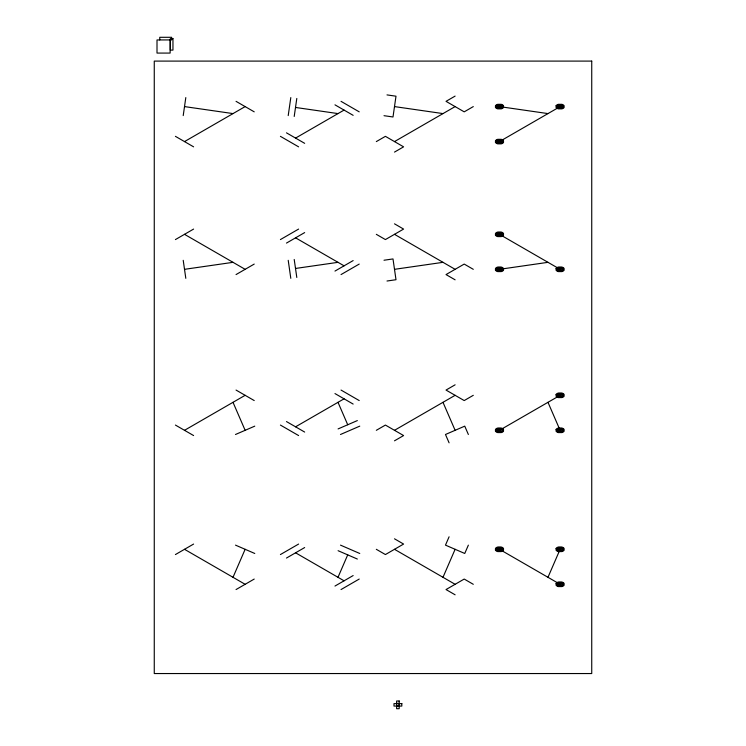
<?xml version="1.0" encoding="UTF-8"?>
<svg xmlns="http://www.w3.org/2000/svg" width="746" height="746" viewBox="0 0 746 746"><rect width="100%" height="100%" fill="white"/><g stroke="black" fill="none" stroke-linecap="round" stroke-linejoin="round"><path stroke-width="1.12" d="M183.218 115.593L185.81 97.586M288.217 115.593L290.8 97.586M294.213 116.46L296.805 98.453M233.013 577.301L245.136 549.308M338.003 577.301L347.72 554.865M449.092 536.794L445.483 545.13L464.749 553.476L468.367 545.139M442.993 577.301L455.116 549.308M547.984 577.301L560.106 549.308M184.514 141.591L245.136 106.594M295.575 138.085L344.065 110.091M175.422 239.578L193.606 229.078M376.32 141.591L385.412 136.341L403.595 146.841L394.503 152.091M455.116 96.094L446.024 101.344L464.208 111.844L473.3 106.594M394.503 141.591L455.116 106.594M280.412 239.578L298.605 229.078M286.473 243.084L304.666 232.584M236.044 274.575L254.227 264.075M499.494 141.591L560.106 106.594M334.973 271.078L353.156 260.578M341.034 274.575L359.218 264.075M184.514 430.311L245.136 395.315M295.575 426.815L344.065 398.821M376.32 430.311L385.412 425.071L403.595 435.561L394.503 440.811M455.116 384.815L446.024 390.065L464.208 400.565L473.3 395.315M175.422 554.558L193.606 544.058M394.503 430.311L455.116 395.315M280.412 554.558L298.605 544.058M499.494 430.311L560.106 395.315M286.473 558.055L304.666 547.555M236.044 589.554L254.227 579.055M334.973 586.058L353.156 575.558M341.034 589.554L359.218 579.055M235.503 434.489L254.768 426.143M338.087 428.922L357.353 420.585M340.493 434.489L359.759 426.143M184.514 269.325L233.013 262.331M295.509 268.457L338.003 262.331M384.004 260.233L393.002 258.937L395.995 279.722L386.997 281.018M394.503 269.325L442.993 262.331M499.494 269.325L547.984 262.331M396.62 703.45L399.194 703.45M396.62 706.238L399.194 706.238M499.494 106.594L547.984 113.588M386.997 94.901L395.995 96.197L393.002 116.982L384.004 115.686M394.503 106.594L442.993 113.588M295.509 107.452L338.003 113.588M184.514 106.594L233.013 113.588M340.493 545.13L359.759 553.476M338.087 550.697L357.353 559.043M235.503 545.13L254.768 553.476M341.034 101.344L359.218 111.844M334.973 104.841L353.156 115.341M499.494 234.328L560.106 269.325M236.044 101.344L254.227 111.844M286.473 132.835L304.666 143.335M280.412 136.341L298.605 146.841M394.503 223.828L403.595 229.078L385.412 239.578L376.32 234.328M473.3 269.325L464.208 264.075L446.024 274.575L455.116 279.825M394.503 234.328L455.116 269.325M175.422 136.341L193.606 146.841M295.575 237.834L344.065 265.828M184.514 234.328L245.136 269.325M341.034 390.065L359.218 400.565M334.973 393.571L353.156 404.071M236.044 390.065L254.227 400.565M286.473 421.565L304.666 432.065M499.494 549.308L560.106 584.304M280.412 425.071L298.605 435.561M394.503 538.808L403.595 544.058L385.412 554.558L376.32 549.308M473.3 584.304L464.208 579.055L446.024 589.554L455.116 594.804M394.503 549.308L455.116 584.304M175.422 425.071L193.606 435.561M295.575 552.805L344.065 580.808M184.514 549.308L245.136 584.304M547.984 402.318L560.106 430.311M468.367 434.489L464.749 426.143L445.483 434.489L449.092 442.835M442.993 402.318L455.116 430.311M338.003 402.318L347.72 424.754M233.013 402.318L245.136 430.311M294.213 259.459L296.805 277.465M288.217 260.317L290.8 278.333M183.218 260.317L185.81 278.333M399.241 703.609L399.241 706.08M170.135 39.958L170.135 53.078L157.005 53.078L157.005 39.958L171.655 39.92L171.655 37.3L159.756 37.3L159.756 39.92M495.484 105.727L495.428 107.396A3.32 3.32 0 0 0 496.463 108.338A4.896 4.896 0 0 0 497.768 108.86L501.209 108.86A4.896 4.896 0 0 0 502.524 108.338A3.124 3.124 0 0 0 503.503 107.452L503.503 105.727A3.124 3.124 0 0 0 502.524 104.841A4.896 4.896 0 0 0 501.209 104.319L497.768 104.319A4.896 4.896 0 0 0 496.463 104.841A3.124 3.124 0 0 0 495.484 105.727M496.286 105.895L496.239 107.237A2.658 2.658 0 0 0 497.069 107.993A3.917 3.917 0 0 0 498.114 108.403L500.874 108.403A3.917 3.917 0 0 0 501.918 107.993A2.499 2.499 0 0 0 502.701 107.284L502.701 105.895A2.499 2.499 0 0 0 501.918 105.186A3.917 3.917 0 0 0 500.874 104.776L498.114 104.776A3.917 3.917 0 0 0 497.069 105.186A2.499 2.499 0 0 0 496.286 105.895M497.088 106.072L497.05 107.079A1.996 1.996 0 0 0 497.675 107.638A2.937 2.937 0 0 0 498.459 107.956L500.529 107.956A2.937 2.937 0 0 0 501.312 107.638A1.874 1.874 0 0 0 501.899 107.107L501.899 106.072A1.874 1.874 0 0 0 501.312 105.54A2.937 2.937 0 0 0 500.529 105.223L498.459 105.223A2.937 2.937 0 0 0 497.675 105.54A1.874 1.874 0 0 0 497.088 106.072M497.89 106.249C499.848 110.352 503.018 103.582 497.89 106.249M498.692 106.417C499.671 108.468 501.256 105.083 498.692 106.417M495.484 140.724L495.428 142.402A3.32 3.32 0 0 0 496.463 143.335A4.896 4.896 0 0 0 497.768 143.857L501.209 143.857A4.896 4.896 0 0 0 502.524 143.335A3.124 3.124 0 0 0 503.503 142.449L503.503 140.724A3.124 3.124 0 0 0 502.524 139.838A4.896 4.896 0 0 0 501.209 139.316L497.768 139.316A4.896 4.896 0 0 0 496.463 139.838A3.124 3.124 0 0 0 495.484 140.724M496.286 140.901L496.239 142.234A2.658 2.658 0 0 0 497.069 142.99A3.917 3.917 0 0 0 498.114 143.409L500.874 143.409A3.917 3.917 0 0 0 501.918 142.99A2.499 2.499 0 0 0 502.701 142.281L502.701 140.901A2.499 2.499 0 0 0 501.918 140.192A3.917 3.917 0 0 0 500.874 139.772L498.114 139.772A3.917 3.917 0 0 0 497.069 140.192A2.499 2.499 0 0 0 496.286 140.901M497.088 141.069L497.05 142.076A1.996 1.996 0 0 0 497.675 142.635A2.937 2.937 0 0 0 498.459 142.952L500.529 142.952A2.937 2.937 0 0 0 501.312 142.635A1.874 1.874 0 0 0 501.899 142.104L501.899 141.069A1.874 1.874 0 0 0 501.312 140.537A2.937 2.937 0 0 0 500.529 140.22L498.459 140.22A2.937 2.937 0 0 0 497.675 140.537A1.874 1.874 0 0 0 497.088 141.069M497.89 141.246C499.848 145.349 503.018 138.579 497.89 141.246M498.692 141.414C499.671 143.465 501.256 140.08 498.692 141.414M495.484 233.47L495.428 235.139A3.32 3.32 0 0 0 496.463 236.081A4.896 4.896 0 0 0 497.768 236.603L501.209 236.603A4.896 4.896 0 0 0 502.524 236.081A3.124 3.124 0 0 0 503.503 235.195L503.503 233.47A3.124 3.124 0 0 0 502.524 232.584A4.896 4.896 0 0 0 501.209 232.062L497.768 232.062A4.896 4.896 0 0 0 496.463 232.584A3.124 3.124 0 0 0 495.484 233.47M496.286 233.638L496.239 234.981A2.658 2.658 0 0 0 497.069 235.727A3.917 3.917 0 0 0 498.114 236.146L500.874 236.146A3.917 3.917 0 0 0 501.918 235.727A2.499 2.499 0 0 0 502.701 235.018L502.701 233.638A2.499 2.499 0 0 0 501.918 232.929A3.917 3.917 0 0 0 500.874 232.51L498.114 232.51A3.917 3.917 0 0 0 497.069 232.929A2.499 2.499 0 0 0 496.286 233.638M497.088 233.815L497.05 234.813A1.996 1.996 0 0 0 497.675 235.382A2.937 2.937 0 0 0 498.459 235.689L500.529 235.689A2.937 2.937 0 0 0 501.312 235.382A1.874 1.874 0 0 0 501.899 234.85L501.899 233.815A1.874 1.874 0 0 0 501.312 233.284A2.937 2.937 0 0 0 500.529 232.966L498.459 232.966A2.937 2.937 0 0 0 497.675 233.284A1.874 1.874 0 0 0 497.088 233.815M497.89 233.983C499.848 238.086 503.018 231.316 497.89 233.983M498.692 234.16C499.671 236.212 501.256 232.827 498.692 234.16M495.484 268.467L495.428 270.136A3.32 3.32 0 0 0 496.463 271.078A4.896 4.896 0 0 0 497.768 271.6L501.209 271.6A4.896 4.896 0 0 0 502.524 271.078A3.124 3.124 0 0 0 503.503 270.192L503.503 268.467A3.124 3.124 0 0 0 502.524 267.581A4.896 4.896 0 0 0 501.209 267.059L497.768 267.059A4.896 4.896 0 0 0 496.463 267.581A3.124 3.124 0 0 0 495.484 268.467M496.286 268.635L496.239 269.977A2.658 2.658 0 0 0 497.069 270.723A3.917 3.917 0 0 0 498.114 271.143L500.874 271.143A3.917 3.917 0 0 0 501.918 270.723A2.499 2.499 0 0 0 502.701 270.015L502.701 268.635A2.499 2.499 0 0 0 501.918 267.926A3.917 3.917 0 0 0 500.874 267.506L498.114 267.506A3.917 3.917 0 0 0 497.069 267.926A2.499 2.499 0 0 0 496.286 268.635M497.088 268.812L497.05 269.81A1.996 1.996 0 0 0 497.675 270.378A2.937 2.937 0 0 0 498.459 270.686L500.529 270.686A2.937 2.937 0 0 0 501.312 270.378A1.874 1.874 0 0 0 501.899 269.847L501.899 268.812A1.874 1.874 0 0 0 501.312 268.28A2.937 2.937 0 0 0 500.529 267.963L498.459 267.963A2.937 2.937 0 0 0 497.675 268.28A1.874 1.874 0 0 0 497.088 268.812M497.89 268.98C499.848 273.083 503.018 266.313 497.89 268.98M498.692 269.157C499.671 271.208 501.256 267.823 498.692 269.157M556.106 105.727L556.04 107.396A3.32 3.32 0 0 0 557.075 108.338A4.896 4.896 0 0 0 558.39 108.86L561.831 108.86A4.896 4.896 0 0 0 563.137 108.338A3.124 3.124 0 0 0 564.116 107.452L564.116 105.727A3.124 3.124 0 0 0 563.137 104.841A4.896 4.896 0 0 0 561.831 104.319L558.39 104.319A4.896 4.896 0 0 0 557.075 104.841A3.124 3.124 0 0 0 556.106 105.727M556.908 105.895L556.852 107.237A2.658 2.658 0 0 0 557.682 107.993A3.917 3.917 0 0 0 558.735 108.403L561.486 108.403A3.917 3.917 0 0 0 562.531 107.993A2.499 2.499 0 0 0 563.314 107.284L563.314 105.895A2.499 2.499 0 0 0 562.531 105.186A3.917 3.917 0 0 0 561.486 104.776L558.735 104.776A3.917 3.917 0 0 0 557.682 105.186A2.499 2.499 0 0 0 556.908 105.895M557.7 106.072L557.672 107.079A1.996 1.996 0 0 0 558.288 107.638A2.937 2.937 0 0 0 559.08 107.956L561.141 107.956A2.937 2.937 0 0 0 561.924 107.638A1.874 1.874 0 0 0 562.512 107.107L562.512 106.072A1.874 1.874 0 0 0 561.924 105.54A2.937 2.937 0 0 0 561.141 105.223L559.08 105.223A2.937 2.937 0 0 0 558.288 105.54A1.874 1.874 0 0 0 557.7 106.072M558.502 106.249C560.46 110.352 563.64 103.582 558.502 106.249M559.304 106.417C560.283 108.468 561.878 105.083 559.304 106.417M495.484 429.454L495.428 431.123A3.32 3.32 0 0 0 496.463 432.065A4.896 4.896 0 0 0 497.768 432.587L501.209 432.587A4.896 4.896 0 0 0 502.524 432.065A3.124 3.124 0 0 0 503.503 431.179L503.503 429.454A3.124 3.124 0 0 0 502.524 428.568A4.896 4.896 0 0 0 501.209 428.045L497.768 428.045A4.896 4.896 0 0 0 496.463 428.568A3.124 3.124 0 0 0 495.484 429.454M496.286 429.621L496.239 430.964A2.658 2.658 0 0 0 497.069 431.72A3.917 3.917 0 0 0 498.114 432.13L500.874 432.13A3.917 3.917 0 0 0 501.918 431.72A2.499 2.499 0 0 0 502.701 431.011L502.701 429.621A2.499 2.499 0 0 0 501.918 428.913A3.917 3.917 0 0 0 500.874 428.502L498.114 428.502A3.917 3.917 0 0 0 497.069 428.913A2.499 2.499 0 0 0 496.286 429.621M497.088 429.799L497.05 430.806A1.996 1.996 0 0 0 497.675 431.365A2.937 2.937 0 0 0 498.459 431.682L500.529 431.682A2.937 2.937 0 0 0 501.312 431.365A1.874 1.874 0 0 0 501.899 430.834L501.899 429.799A1.874 1.874 0 0 0 501.312 429.267A2.937 2.937 0 0 0 500.529 428.95L498.459 428.95A2.937 2.937 0 0 0 497.675 429.267A1.874 1.874 0 0 0 497.088 429.799M497.89 429.966C499.848 434.079 503.018 427.309 497.89 429.966M498.692 430.144C499.671 432.195 501.256 428.81 498.692 430.144M556.106 268.467L556.04 270.136A3.32 3.32 0 0 0 557.075 271.078A4.896 4.896 0 0 0 558.39 271.6L561.831 271.6A4.896 4.896 0 0 0 563.137 271.078A3.124 3.124 0 0 0 564.116 270.192L564.116 268.467A3.124 3.124 0 0 0 563.137 267.581A4.896 4.896 0 0 0 561.831 267.059L558.39 267.059A4.896 4.896 0 0 0 557.075 267.581A3.124 3.124 0 0 0 556.106 268.467M556.908 268.635L556.852 269.977A2.658 2.658 0 0 0 557.682 270.723A3.917 3.917 0 0 0 558.735 271.143L561.486 271.143A3.917 3.917 0 0 0 562.531 270.723A2.499 2.499 0 0 0 563.314 270.015L563.314 268.635A2.499 2.499 0 0 0 562.531 267.926A3.917 3.917 0 0 0 561.486 267.506L558.735 267.506A3.917 3.917 0 0 0 557.682 267.926A2.499 2.499 0 0 0 556.908 268.635M557.7 268.812L557.672 269.81A1.996 1.996 0 0 0 558.288 270.378A2.937 2.937 0 0 0 559.08 270.686L561.141 270.686A2.937 2.937 0 0 0 561.924 270.378A1.874 1.874 0 0 0 562.512 269.847L562.512 268.812A1.874 1.874 0 0 0 561.924 268.28A2.937 2.937 0 0 0 561.141 267.963L559.08 267.963A2.937 2.937 0 0 0 558.288 268.28A1.874 1.874 0 0 0 557.7 268.812M558.502 268.98C560.46 273.083 563.64 266.313 558.502 268.98M559.304 269.157C560.283 271.208 561.878 267.823 559.304 269.157M495.484 548.441L495.428 550.119A3.32 3.32 0 0 0 496.463 551.061A4.896 4.896 0 0 0 497.768 551.583L501.209 551.583A4.896 4.896 0 0 0 502.524 551.061A3.124 3.124 0 0 0 503.503 550.175L503.503 548.441A3.124 3.124 0 0 0 502.524 547.555A4.896 4.896 0 0 0 501.209 547.032L497.768 547.032A4.896 4.896 0 0 0 496.463 547.555A3.124 3.124 0 0 0 495.484 548.441M496.286 548.618L496.239 549.951A2.658 2.658 0 0 0 497.069 550.707A3.917 3.917 0 0 0 498.114 551.126L500.874 551.126A3.917 3.917 0 0 0 501.918 550.707A2.499 2.499 0 0 0 502.701 549.998L502.701 548.618A2.499 2.499 0 0 0 501.918 547.909A3.917 3.917 0 0 0 500.874 547.489L498.114 547.489A3.917 3.917 0 0 0 497.069 547.909A2.499 2.499 0 0 0 496.286 548.618M497.088 548.786L497.05 549.793A1.996 1.996 0 0 0 497.675 550.352A2.937 2.937 0 0 0 498.459 550.669L500.529 550.669A2.937 2.937 0 0 0 501.312 550.352A1.874 1.874 0 0 0 501.899 549.83L501.899 548.786A1.874 1.874 0 0 0 501.312 548.254A2.937 2.937 0 0 0 500.529 547.946L498.459 547.946A2.937 2.937 0 0 0 497.675 548.254A1.874 1.874 0 0 0 497.088 548.786M497.89 548.963C499.848 553.066 503.018 546.296 497.89 548.963M498.692 549.131C499.671 551.182 501.256 547.797 498.692 549.131M556.106 394.457L556.04 396.126A3.32 3.32 0 0 0 557.075 397.068A4.896 4.896 0 0 0 558.39 397.59L561.831 397.59A4.896 4.896 0 0 0 563.137 397.068A3.124 3.124 0 0 0 564.116 396.182L564.116 394.457A3.124 3.124 0 0 0 563.137 393.571A4.896 4.896 0 0 0 561.831 393.049L558.39 393.049A4.896 4.896 0 0 0 557.075 393.571A3.124 3.124 0 0 0 556.106 394.457M556.908 394.625L556.852 395.967A2.658 2.658 0 0 0 557.682 396.723A3.917 3.917 0 0 0 558.735 397.133L561.486 397.133A3.917 3.917 0 0 0 562.531 396.723A2.499 2.499 0 0 0 563.314 396.014L563.314 394.625A2.499 2.499 0 0 0 562.531 393.916A3.917 3.917 0 0 0 561.486 393.506L558.735 393.506A3.917 3.917 0 0 0 557.682 393.916A2.499 2.499 0 0 0 556.908 394.625M557.71 394.802L557.672 395.809A1.996 1.996 0 0 0 558.288 396.368A2.937 2.937 0 0 0 559.08 396.685L561.141 396.685A2.937 2.937 0 0 0 561.924 396.368A1.874 1.874 0 0 0 562.512 395.837L562.512 394.802A1.874 1.874 0 0 0 561.924 394.27A2.937 2.937 0 0 0 561.141 393.953L559.08 393.953A2.937 2.937 0 0 0 558.288 394.27A1.874 1.874 0 0 0 557.71 394.802M558.502 394.97C560.46 399.082 563.64 392.303 558.502 394.97M559.304 395.147C560.283 397.198 561.878 393.813 559.304 395.147M556.106 429.454L556.04 431.123A3.32 3.32 0 0 0 557.075 432.065A4.896 4.896 0 0 0 558.39 432.587L561.831 432.587A4.896 4.896 0 0 0 563.137 432.065A3.124 3.124 0 0 0 564.116 431.179L564.116 429.454A3.124 3.124 0 0 0 563.137 428.568A4.896 4.896 0 0 0 561.831 428.045L558.39 428.045A4.896 4.896 0 0 0 557.075 428.568A3.124 3.124 0 0 0 556.106 429.454M556.908 429.621L556.852 430.964A2.658 2.658 0 0 0 557.682 431.72A3.917 3.917 0 0 0 558.735 432.13L561.486 432.13A3.917 3.917 0 0 0 562.531 431.72A2.499 2.499 0 0 0 563.314 431.011L563.314 429.621A2.499 2.499 0 0 0 562.531 428.913A3.917 3.917 0 0 0 561.486 428.502L558.735 428.502A3.917 3.917 0 0 0 557.682 428.913A2.499 2.499 0 0 0 556.908 429.621M557.71 429.799L557.672 430.806A1.996 1.996 0 0 0 558.288 431.365A2.937 2.937 0 0 0 559.08 431.682L561.141 431.682A2.937 2.937 0 0 0 561.924 431.365A1.874 1.874 0 0 0 562.512 430.834L562.512 429.799A1.874 1.874 0 0 0 561.924 429.267A2.937 2.937 0 0 0 561.141 428.95L559.08 428.95A2.937 2.937 0 0 0 558.288 429.267A1.874 1.874 0 0 0 557.71 429.799M558.502 429.966C560.46 434.079 563.64 427.309 558.502 429.966M559.304 430.144C560.283 432.195 561.878 428.81 559.304 430.144M556.106 548.441L556.04 550.119A3.32 3.32 0 0 0 557.075 551.061A4.896 4.896 0 0 0 558.39 551.583L561.831 551.583A4.896 4.896 0 0 0 563.137 551.061A3.124 3.124 0 0 0 564.116 550.175L564.116 548.441A3.124 3.124 0 0 0 563.137 547.555A4.896 4.896 0 0 0 561.831 547.032L558.39 547.032A4.896 4.896 0 0 0 557.075 547.555A3.124 3.124 0 0 0 556.106 548.441M556.908 548.618L556.852 549.951A2.658 2.658 0 0 0 557.682 550.707A3.917 3.917 0 0 0 558.735 551.126L561.486 551.126A3.917 3.917 0 0 0 562.531 550.707A2.499 2.499 0 0 0 563.314 549.998L563.314 548.618A2.499 2.499 0 0 0 562.531 547.909A3.917 3.917 0 0 0 561.486 547.489L558.735 547.489A3.917 3.917 0 0 0 557.682 547.909A2.499 2.499 0 0 0 556.908 548.618M557.71 548.786L557.672 549.793A1.996 1.996 0 0 0 558.288 550.352A2.937 2.937 0 0 0 559.08 550.669L561.141 550.669A2.937 2.937 0 0 0 561.924 550.352A1.874 1.874 0 0 0 562.512 549.83L562.512 548.786A1.874 1.874 0 0 0 561.924 548.254A2.937 2.937 0 0 0 561.141 547.946L559.08 547.946A2.937 2.937 0 0 0 558.288 548.254A1.874 1.874 0 0 0 557.71 548.786M558.502 548.963C560.46 553.066 563.64 546.296 558.502 548.963M559.304 549.131C560.283 551.182 561.878 547.797 559.304 549.131M556.106 583.437L556.04 585.116A3.32 3.32 0 0 0 557.075 586.058A4.896 4.896 0 0 0 558.39 586.58L561.831 586.58A4.896 4.896 0 0 0 563.137 586.058A3.124 3.124 0 0 0 564.116 585.172L564.116 583.437A3.124 3.124 0 0 0 563.137 582.551A4.896 4.896 0 0 0 561.831 582.029L558.39 582.029A4.896 4.896 0 0 0 557.075 582.551A3.124 3.124 0 0 0 556.106 583.437M556.908 583.614L556.852 584.948A2.658 2.658 0 0 0 557.682 585.703A3.917 3.917 0 0 0 558.735 586.123L561.486 586.123A3.917 3.917 0 0 0 562.531 585.703A2.499 2.499 0 0 0 563.314 584.995L563.314 583.614A2.499 2.499 0 0 0 562.531 582.906A3.917 3.917 0 0 0 561.486 582.486L558.735 582.486A3.917 3.917 0 0 0 557.682 582.906A2.499 2.499 0 0 0 556.908 583.614M557.71 583.782L557.672 584.789A1.996 1.996 0 0 0 558.288 585.358A2.937 2.937 0 0 0 559.08 585.666L561.141 585.666A2.937 2.937 0 0 0 561.924 585.358A1.874 1.874 0 0 0 562.512 584.827L562.512 583.782A1.874 1.874 0 0 0 561.924 583.251A2.937 2.937 0 0 0 561.141 582.943L559.08 582.943A2.937 2.937 0 0 0 558.288 583.251A1.874 1.874 0 0 0 557.71 583.782M558.502 583.959C560.46 588.062 563.64 581.293 558.502 583.959M559.304 584.127C560.283 586.188 561.878 582.794 559.304 584.127M172.96 38.615L170.34 38.615L170.34 50.103L172.96 50.103L172.96 38.615M591.737 61.097L154.263 61.097L154.263 673.545L591.737 673.545L591.737 61.097M399.194 700.988L396.62 700.988L396.62 708.7L399.194 708.7L399.194 700.988M401.824 703.609L393.991 703.609L393.991 706.08L401.824 706.08L401.824 703.609"/></g></svg>
